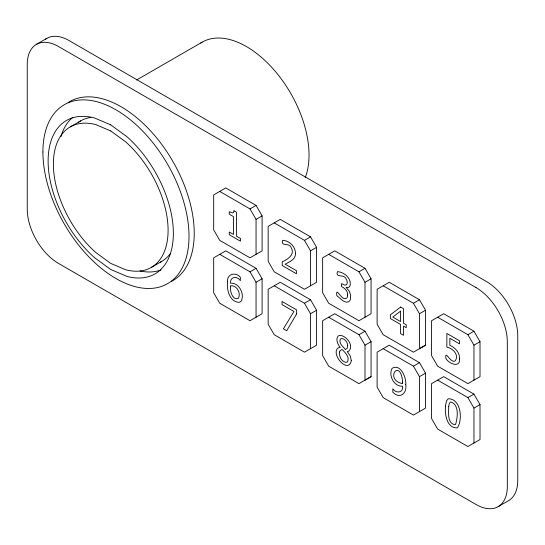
<?xml version="1.0" encoding="UTF-8"?>
<svg xmlns="http://www.w3.org/2000/svg" width="545" height="545" viewBox="0 0 545 545"><rect width="100%" height="100%" fill="white"/><g stroke="black" fill="none" stroke-linecap="round" stroke-linejoin="round"><path stroke-width="0.82" d="M36.42 44.356L46.856 38.334M136.57 80.02L202.134 42.163M70.182 126.937L80.619 120.915M219.737 191.424L249.998 208.898L256.055 205.404L262.104 215.888L262.104 250.836L249.998 257.826L219.737 240.352L213.681 229.867L213.681 194.919L225.787 187.93L256.055 205.404M151.292 267.425L161.729 261.402M256.055 254.331L256.055 219.383L262.104 215.888M219.737 254.331L249.998 271.805L256.055 268.31L262.104 278.795L262.104 313.736L249.998 320.726L219.737 303.252L213.681 292.767L213.681 257.826L225.787 250.836L256.055 268.31M274.21 222.878L304.478 240.352L310.534 236.857L316.584 247.341L316.584 282.283L304.478 289.272L274.21 271.805L268.16 261.321L268.16 226.373L280.266 219.383L310.534 236.857M256.055 317.231L256.055 282.283L262.104 278.795M310.534 285.778L310.534 250.836L316.584 247.341M274.21 285.778L304.478 303.252L310.534 299.757L316.584 310.241L316.584 345.189L304.478 352.179L274.21 334.705L268.16 324.221L268.16 289.272L280.266 282.283L310.534 299.757M328.69 254.331L358.957 271.798L365.007 268.303L371.063 278.788L371.063 313.736L358.957 320.726L328.69 303.252L322.64 292.767L322.64 257.826L334.746 250.836L365.007 268.303M310.534 348.684L310.534 313.736L316.584 310.241M365.007 317.231L365.007 282.283L371.063 278.788M358.957 334.705L365.007 331.21L371.063 341.695L371.063 376.643L365.007 380.137L365.007 345.189L358.957 334.705L328.69 317.231M413.43 303.252L419.487 299.757L425.536 310.241L425.536 345.189L419.487 348.684L419.487 313.736L413.43 303.252L383.169 285.778M365.007 345.189L371.063 341.695M419.487 313.736L425.536 310.241M371.063 376.643L358.957 383.632L328.69 366.158L322.64 355.674L322.64 320.726L334.746 313.736L365.007 331.21M425.536 345.189L413.43 352.179L383.169 334.705L377.113 324.221L377.113 289.272L389.219 282.283L419.487 299.757M383.169 348.684L413.43 366.158L419.487 362.663L425.536 373.148L425.536 408.096L413.43 415.086L383.169 397.612L377.113 387.127L377.113 352.179L389.219 345.189L419.487 362.663M437.642 317.231L467.91 334.705L473.959 331.21L480.016 341.695L480.016 376.643L467.91 383.632L437.642 366.158L431.592 355.674L431.592 320.726L443.698 313.736L473.959 331.21M419.487 411.591L419.487 376.643L425.536 373.148M473.959 380.137L473.959 345.189L480.016 341.695M437.642 380.137L467.91 397.612L473.959 394.117L480.016 404.601L480.016 439.549L467.91 446.532L437.642 429.065L431.592 418.58L431.592 383.632L443.698 376.643L473.959 394.117M473.959 443.037L473.959 408.096L480.016 404.601M498.144 506.666L508.58 500.644A44.274 25.561 60 0 0 517.75 480.37L517.75 335.761A44.274 25.561 60 0 0 486.44 281.533L68.997 40.528A44.274 25.561 60 0 0 45.46 39.247M467.91 334.705L473.959 345.189M467.91 397.612L473.959 408.096M358.957 271.798L365.007 282.283M413.43 366.158L419.487 376.643M304.478 240.352L310.534 250.836M249.998 208.898L256.055 219.383M304.478 303.252L310.534 313.736M249.998 271.805L256.055 282.283M200.717 43.035A88.556 51.128 60 0 1 279.183 76.171A88.556 51.128 60 0 1 305.255 177.547M160.911 269.979A88.556 51.128 60 0 1 139.99 270.981M60.931 136.659A88.556 51.128 60 0 1 72.778 117.339M68.125 102.535A103.312 59.65 60 0 1 172.833 161.334A103.312 59.65 60 0 1 171.403 281.411M78.562 122.23A81.11 46.829 60 0 1 90.797 117.448M170.34 253.643A81.11 46.829 60 0 1 160.298 262.172M230.521 286.459C229.711 290.86 232.77 301.331 238.547 298.163C240.958 292.747 236.905 285.205 230.569 285.723L230.521 286.459M402.66 382.045L402.598 383.687C383.789 379.722 400.289 356.791 402.66 382.045M445.531 405.814C444.604 413.982 446.648 428.329 457.31 427.907C462.998 419.963 461.043 398.593 448.242 398.756L446.43 401.072L445.531 405.814M448.726 406.338C448.753 412.163 446.941 423.24 454.884 424.739L455.62 424.289C457.698 417.627 459.326 404.363 450.667 401.931L449.359 403.273L448.726 406.338M227.558 281.602C226.488 289.531 229.452 301.869 239.071 302.359A10.355 5.981 60 0 0 241.748 299.927C244.174 292.788 238.71 282.589 230.569 283.189C229.683 276.594 237.375 275.688 240.345 280.655L240.345 277.248C235.903 271.723 226.822 273.706 227.558 281.602M405.766 384.606C407.21 393.429 399.649 399.574 392.829 392.168L392.829 388.755C395.82 393.742 403.586 392.897 402.585 386.214C394.11 386.848 388.129 375.389 392.1 368.331C400.616 363.14 406.584 378.019 405.766 384.606M347.683 294.906L347.356 297.107L346.409 298.299C341.735 301.562 335.454 285.301 336.824 295.69L343.118 300.969L346.347 302.209L348.78 301.767L350.285 299.968L350.707 295.301L349.209 291.132L346.116 287.378L347.744 287.569L349.12 287.004L350.06 285.75C351.689 278.441 344.283 272.078 337.457 271.648C335.059 278.359 344.283 273.597 346.041 278.877C347.172 280.518 348.16 283.836 345.939 285.008L344.44 285.001L341.524 283.604L341.524 286.568C344.767 288.128 347.908 291.016 347.683 294.906M459.633 358.944C460.089 368.488 448.726 363.576 445.919 358.521C444.604 348.432 450.804 364.305 455.32 360.756C459.292 354.713 452.711 348.248 446.859 347.145L446.859 333.451L459.496 340.741L459.496 343.868L449.843 338.295L449.843 345.366C455.32 347.574 459.844 352.806 459.633 358.944M347.717 345.584L347.24 348.194L345.414 349.59L341.211 344.713A4.667 2.691 60 0 1 339.971 340.897L340.243 339.419L341.047 338.629L342.274 338.534C345.346 339.426 347.601 342.403 347.717 345.584M351.321 360.647C348.732 374.061 331.612 355.878 337.321 348.657L338.547 347.737L340.223 347.451C337.9 344.467 335.359 339.739 337.982 336.224A9.354 5.402 60 0 1 341.068 335.447C347.213 336.851 354.087 345.83 348.739 351.232L347.24 351.539L350.285 356.048L351.321 360.647M339.603 351.941C338.861 356.171 341.245 361.219 345.605 362.364L346.974 362.146L347.86 361.062C349.325 356.226 345.04 352.533 342.076 349.413L340.114 350.701L339.603 351.941M295.492 253.377C295.84 259.372 289.524 261.866 285.13 264.161L296.453 270.695L296.453 273.747L282.242 265.544L282.242 261.811C287.597 259.549 295.315 254.433 291.207 247.743C289.729 242.15 280.259 247.048 282.719 240.291C289.422 240.699 295.519 246.531 295.492 253.377M234.003 210.786L233.621 212.38L232.742 213L229.254 211.76L229.254 214.192L233.43 216.597L233.43 234.418L229.254 232.007L229.254 234.718L240.481 241.197L240.481 238.485L236.401 236.128L236.401 212.168L234.003 210.786M296.65 313.886L286.697 330.74L283.4 328.839L293.946 311.468L282.038 304.594L282.038 301.474L296.65 309.907L296.65 313.886M400.534 311.175L392.775 317.081L400.534 321.564L400.534 311.175M400.657 307.046L390.363 314.799L390.363 318.546L400.534 324.418L400.534 333.56L403.504 335.277L403.504 326.135L406.236 327.715L406.236 324.854L403.504 323.28L403.504 308.695L400.657 307.046M110.737 124.88L94.53 117.986A88.556 51.128 60 0 0 48.123 161.034A88.556 51.128 60 0 0 94.53 257.669L110.737 269.489L126.944 276.383A88.556 51.128 60 0 0 173.358 233.335A88.556 51.128 60 0 0 126.944 136.7L110.737 124.88M110.737 130.957L95.893 124.642A81.11 46.829 60 0 0 53.383 164.072A81.11 46.829 60 0 0 95.893 252.587L110.737 263.412L125.582 269.727A81.11 46.829 60 0 0 168.092 230.297A81.11 46.829 60 0 0 125.582 141.782L110.737 130.957M476.003 287.562L58.56 46.55A44.274 25.561 60 0 0 27.25 64.63L27.25 209.239A44.274 25.561 60 0 0 58.56 263.467L476.003 504.472A44.274 25.561 60 0 0 507.313 486.399L507.313 341.79A44.274 25.561 60 0 0 476.003 287.562M42.905 151.994A103.312 59.65 60 0 0 152.484 288.312A103.312 59.65 60 0 0 152.484 142.204A103.312 59.65 60 0 0 42.905 151.994"/></g></svg>
